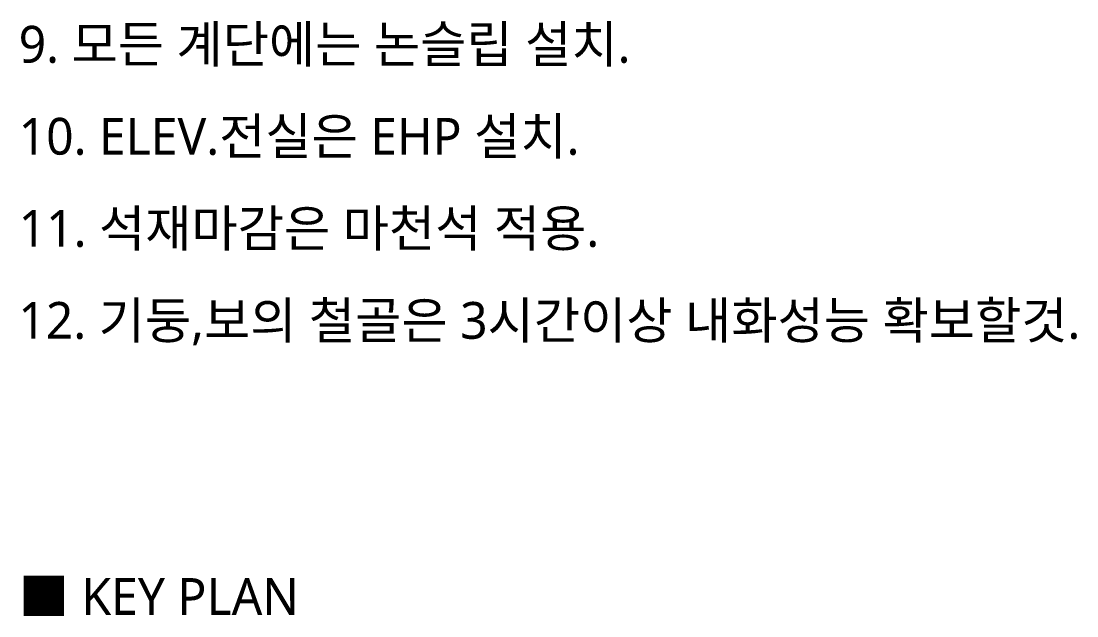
# Model space of a CAD drawing. Header units: millimetres. Extents: x -27671 to 122165, y 825 to 42056.
# Drawn here: x 116469 to 121626, y 19660 to 22568 of the extents above; entities that cross this region are included whole.
import ezdxf
from ezdxf.enums import TextEntityAlignment as Align

# ---------------------------------------------------------------- set-up
doc = ezdxf.new("R2010")
doc.units = ezdxf.units.MM
doc.header["$LTSCALE"] = 100
doc.header["$MEASUREMENT"] = 0
doc.layers.add('ELE6', color=8, linetype='CONTINUOUS')
doc.layers.add('TEXT', color=3, linetype='CONTINUOUS')
doc.styles.add('나눔바른고딕', font='NanumBarunGothic.ttf')

# ---------------------------------------------------------------- blocks, each defined once
blk = doc.blocks.new('NOTE')
at = {"layer": 'TEXT', "style": '나눔바른고딕'}
for s, p in [('9. 모든 계단에는 논슬립 설치.', (132, -11069.9)), ('10. ELEV.전실은 EHP 설치.', (132, -11519.9)), ('11. 석재마감은 마천석 적용.', (132, -11969.9))]:
    blk.add_text(s, height=180, dxfattribs=at).set_placement(p, align=Align.MIDDLE_LEFT)

msp = doc.modelspace()

# ---------------------------------------------------------------- block references
at = {"layer": 'ELE6'}
msp.add_blockref('NOTE', (116325, 33525), dxfattribs=at)

# ---------------------------------------------------------------- texts
at = {"layer": 'TEXT', "color": 1, "style": '나눔바른고딕'}
msp.add_text('12. 기둥,보의 철골은 3시간이상 내화성능 확보할것.', height=180, dxfattribs=at).set_placement((116455.5, 21105), align=Align.MIDDLE_LEFT)
at = {"layer": 'TEXT', "style": '나눔바른고딕'}
msp.add_text('■ KEY PLAN', height=180, dxfattribs=at).set_placement((116457, 19755.1), align=Align.MIDDLE_LEFT)

doc.saveas('drawing.dxf')
